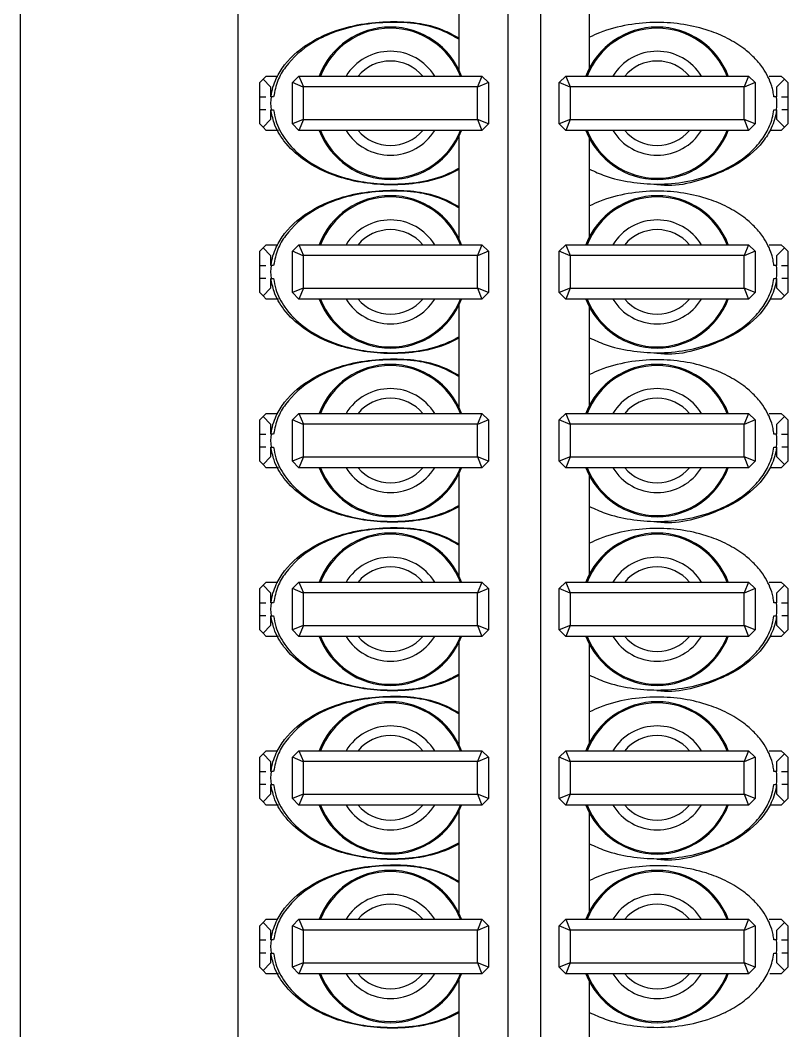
# Model space of a CAD drawing. Header units: millimetres. Extents: x 10 to 584, y 10 to 410.
# Drawn here: x 487.85 to 490.2, y 308.537 to 311.633 of the extents above; entities that cross this region are included whole.
import ezdxf

# ---------------------------------------------------------------- set-up
doc = ezdxf.new("R2010")
doc.units = ezdxf.units.MM

msp = doc.modelspace()

# ---------------------------------------------------------------- linework, layer by layer
at = {"color": 7, "linetype": 'Continuous', "lineweight": 25}
for p, q in [((487.84955, 314.51165), (487.84955, 304.51165)), ((488.51622, 314.51165), (488.51622, 304.51165)), ((489.34289, 314.51165), (489.34289, 304.51165)), ((489.44289, 314.51165), (489.44289, 304.51165)), ((489.19289, 311.79327), (489.19289, 311.48002)), ((489.59289, 311.48663), (489.59289, 311.78666)), ((488.58289, 311.44165), (488.59289, 311.45165)), ((488.59289, 311.45165), (488.60289, 311.46165)), ((488.59289, 311.45165), (488.61622, 311.42831)), ((488.60289, 311.46165), (488.63811, 311.46165)), ((488.68289, 311.44165), (488.70289, 311.46165)), ((488.70289, 311.46165), (488.71669, 311.42831)), ((488.70289, 311.46165), (489.26289, 311.46165)), ((489.26289, 311.46165), (489.24908, 311.42831)), ((489.26289, 311.46165), (489.28289, 311.44165)), ((489.49955, 311.44165), (489.51955, 311.46165)), ((489.51955, 311.46165), (490.07955, 311.46165)), ((489.51955, 311.46165), (489.53336, 311.42831)), ((490.07955, 311.46165), (490.06575, 311.42831)), ((490.07955, 311.46165), (490.09955, 311.44165)), ((490.14259, 311.46165), (490.17955, 311.46165)), ((490.16622, 311.42831), (490.18955, 311.45165)), ((490.17955, 311.46165), (490.18955, 311.45165)), ((490.18955, 311.45165), (490.19955, 311.44165)), ((488.58289, 311.39831), (488.58289, 311.44165)), ((488.61622, 311.42831), (488.61622, 311.39831)), ((488.68289, 311.31498), (488.68289, 311.44165)), ((488.71622, 311.42784), (488.68289, 311.44165)), ((488.71669, 311.42831), (488.71622, 311.42784)), ((488.71622, 311.42784), (488.71622, 311.32879)), ((489.24908, 311.42831), (488.71669, 311.42831)), ((489.24955, 311.42784), (489.24908, 311.42831)), ((489.28289, 311.44165), (489.24955, 311.42784)), ((489.24955, 311.32879), (489.24955, 311.42784)), ((489.28289, 311.44165), (489.28289, 311.31498)), ((489.49955, 311.31498), (489.49955, 311.44165)), ((489.53289, 311.42784), (489.49955, 311.44165)), ((489.53336, 311.42831), (489.53289, 311.42784)), ((489.53289, 311.42784), (489.53289, 311.32879)), ((490.06575, 311.42831), (489.53336, 311.42831)), ((490.06622, 311.42784), (490.06575, 311.42831)), ((490.09955, 311.44165), (490.06622, 311.42784)), ((490.06622, 311.32879), (490.06622, 311.42784)), ((490.09955, 311.44165), (490.09955, 311.31498)), ((490.16622, 311.39831), (490.16622, 311.42831)), ((490.19955, 311.44165), (490.19955, 311.39831)), ((488.62532, 311.39831), (488.6174, 311.39831)), ((490.16505, 311.39831), (490.15721, 311.39831)), ((488.58289, 311.31498), (488.58289, 311.35831)), ((488.61622, 311.35831), (488.61622, 311.32831)), ((488.6174, 311.35831), (488.62523, 311.35831)), ((490.15712, 311.35831), (490.16505, 311.35831)), ((490.16622, 311.32831), (490.16622, 311.35831)), ((490.19955, 311.35831), (490.19955, 311.31498)), ((488.61622, 311.32831), (488.59289, 311.30498)), ((488.71622, 311.32879), (488.68289, 311.31498)), ((488.71669, 311.32831), (488.70289, 311.29498)), ((488.71622, 311.32879), (488.71669, 311.32831)), ((488.71669, 311.32831), (489.24908, 311.32831)), ((489.24908, 311.32831), (489.24955, 311.32879)), ((489.24908, 311.32831), (489.26289, 311.29498)), ((489.28289, 311.31498), (489.24955, 311.32879)), ((489.53289, 311.32879), (489.49955, 311.31498)), ((489.53336, 311.32831), (489.51955, 311.29498)), ((489.53289, 311.32879), (489.53336, 311.32831)), ((489.53336, 311.32831), (490.06575, 311.32831)), ((490.06575, 311.32831), (490.06622, 311.32879)), ((490.06575, 311.32831), (490.07955, 311.29498)), ((490.09955, 311.31498), (490.06622, 311.32879)), ((490.18955, 311.30498), (490.16622, 311.32831)), ((488.59289, 311.30498), (488.58289, 311.31498)), ((488.60289, 311.29498), (488.59289, 311.30498)), ((488.63986, 311.29498), (488.60289, 311.29498)), ((488.70289, 311.29498), (488.68289, 311.31498)), ((489.26289, 311.29498), (488.70289, 311.29498)), ((489.28289, 311.31498), (489.26289, 311.29498)), ((489.51955, 311.29498), (489.49955, 311.31498)), ((490.07955, 311.29498), (489.51955, 311.29498)), ((490.09955, 311.31498), (490.07955, 311.29498)), ((490.17955, 311.29498), (490.14433, 311.29498)), ((490.18955, 311.30498), (490.17955, 311.29498)), ((490.19955, 311.31498), (490.18955, 311.30498)), ((489.19289, 311.27661), (489.19289, 310.96335)), ((489.59289, 310.96997), (489.59289, 311.26999)), ((488.58289, 310.92498), (488.59289, 310.93498)), ((488.58289, 310.88165), (488.58289, 310.92498)), ((488.59289, 310.93498), (488.60289, 310.94498)), ((488.59289, 310.93498), (488.61622, 310.91165)), ((488.60289, 310.94498), (488.63811, 310.94498)), ((488.68289, 310.92498), (488.70289, 310.94498)), ((488.71622, 310.91117), (488.68289, 310.92498)), ((488.68289, 310.79831), (488.68289, 310.92498)), ((488.70289, 310.94498), (488.71669, 310.91165)), ((488.70289, 310.94498), (489.26289, 310.94498)), ((489.26289, 310.94498), (489.24908, 310.91165)), ((489.28289, 310.92498), (489.24955, 310.91117)), ((489.26289, 310.94498), (489.28289, 310.92498)), ((489.28289, 310.92498), (489.28289, 310.79831)), ((489.49955, 310.92498), (489.51955, 310.94498)), ((489.53289, 310.91117), (489.49955, 310.92498)), ((489.49955, 310.79831), (489.49955, 310.92498)), ((489.51955, 310.94498), (489.53336, 310.91165)), ((489.51955, 310.94498), (490.07955, 310.94498)), ((490.07955, 310.94498), (490.06575, 310.91165)), ((490.09955, 310.92498), (490.06622, 310.91117)), ((490.07955, 310.94498), (490.09955, 310.92498)), ((490.09955, 310.92498), (490.09955, 310.79831)), ((490.14259, 310.94498), (490.17955, 310.94498)), ((490.16622, 310.91165), (490.18955, 310.93498)), ((490.17955, 310.94498), (490.18955, 310.93498)), ((490.18955, 310.93498), (490.19955, 310.92498)), ((490.19955, 310.92498), (490.19955, 310.88165)), ((488.61622, 310.91165), (488.61622, 310.88165)), ((488.71669, 310.91165), (488.71622, 310.91117)), ((488.71622, 310.91117), (488.71622, 310.81212)), ((489.24908, 310.91165), (488.71669, 310.91165)), ((489.24955, 310.91117), (489.24908, 310.91165)), ((489.24955, 310.81212), (489.24955, 310.91117)), ((489.53336, 310.91165), (489.53289, 310.91117)), ((489.53289, 310.91117), (489.53289, 310.81212)), ((490.06575, 310.91165), (489.53336, 310.91165)), ((490.06622, 310.91117), (490.06575, 310.91165)), ((490.06622, 310.81212), (490.06622, 310.91117)), ((490.16622, 310.88165), (490.16622, 310.91165)), ((488.62532, 310.88165), (488.6174, 310.88165)), ((490.16505, 310.88165), (490.15721, 310.88165)), ((488.58289, 310.79831), (488.58289, 310.84165)), ((488.61622, 310.84165), (488.61622, 310.81165)), ((488.6174, 310.84165), (488.62523, 310.84165)), ((490.15712, 310.84165), (490.16505, 310.84165)), ((490.16622, 310.81165), (490.16622, 310.84165)), ((490.19955, 310.84165), (490.19955, 310.79831)), ((488.59289, 310.78831), (488.58289, 310.79831)), ((488.61622, 310.81165), (488.59289, 310.78831)), ((488.71622, 310.81212), (488.68289, 310.79831)), ((488.70289, 310.77831), (488.68289, 310.79831)), ((488.71669, 310.81165), (488.70289, 310.77831)), ((488.71622, 310.81212), (488.71669, 310.81165)), ((488.71669, 310.81165), (489.24908, 310.81165)), ((489.24908, 310.81165), (489.24955, 310.81212)), ((489.24908, 310.81165), (489.26289, 310.77831)), ((489.28289, 310.79831), (489.24955, 310.81212)), ((489.28289, 310.79831), (489.26289, 310.77831)), ((489.53289, 310.81212), (489.49955, 310.79831)), ((489.51955, 310.77831), (489.49955, 310.79831)), ((489.53336, 310.81165), (489.51955, 310.77831)), ((489.53289, 310.81212), (489.53336, 310.81165)), ((489.53336, 310.81165), (490.06575, 310.81165)), ((490.06575, 310.81165), (490.06622, 310.81212)), ((490.06575, 310.81165), (490.07955, 310.77831)), ((490.09955, 310.79831), (490.06622, 310.81212)), ((490.09955, 310.79831), (490.07955, 310.77831)), ((490.18955, 310.78831), (490.16622, 310.81165)), ((490.19955, 310.79831), (490.18955, 310.78831)), ((488.60289, 310.77831), (488.59289, 310.78831)), ((488.63986, 310.77831), (488.60289, 310.77831)), ((489.26289, 310.77831), (488.70289, 310.77831)), ((490.07955, 310.77831), (489.51955, 310.77831)), ((490.17955, 310.77831), (490.14433, 310.77831)), ((490.18955, 310.78831), (490.17955, 310.77831)), ((489.19289, 310.75994), (489.19289, 310.44669)), ((489.59289, 310.4533), (489.59289, 310.75333)), ((488.59289, 310.41831), (488.60289, 310.42831)), ((488.60289, 310.42831), (488.63811, 310.42831)), ((488.68289, 310.40831), (488.70289, 310.42831)), ((488.70289, 310.42831), (489.26289, 310.42831)), ((488.70289, 310.42831), (488.71669, 310.39498)), ((489.26289, 310.42831), (489.24908, 310.39498)), ((489.26289, 310.42831), (489.28289, 310.40831)), ((489.49955, 310.40831), (489.51955, 310.42831)), ((489.51955, 310.42831), (490.07955, 310.42831)), ((489.51955, 310.42831), (489.53336, 310.39498)), ((490.07955, 310.42831), (490.06575, 310.39498)), ((490.07955, 310.42831), (490.09955, 310.40831)), ((490.14259, 310.42831), (490.17955, 310.42831)), ((490.17955, 310.42831), (490.18955, 310.41831)), ((488.58289, 310.40831), (488.59289, 310.41831)), ((488.58289, 310.36498), (488.58289, 310.40831)), ((488.59289, 310.41831), (488.61622, 310.39498)), ((488.61622, 310.39498), (488.61622, 310.36498)), ((488.68289, 310.28165), (488.68289, 310.40831)), ((488.71622, 310.39451), (488.68289, 310.40831)), ((488.71669, 310.39498), (488.71622, 310.39451)), ((488.71622, 310.39451), (488.71622, 310.29545)), ((489.24908, 310.39498), (488.71669, 310.39498)), ((489.24955, 310.39451), (489.24908, 310.39498)), ((489.28289, 310.40831), (489.24955, 310.39451)), ((489.24955, 310.29545), (489.24955, 310.39451)), ((489.28289, 310.40831), (489.28289, 310.28165)), ((489.49955, 310.28165), (489.49955, 310.40831)), ((489.53289, 310.39451), (489.49955, 310.40831)), ((489.53336, 310.39498), (489.53289, 310.39451)), ((489.53289, 310.39451), (489.53289, 310.29545)), ((490.06575, 310.39498), (489.53336, 310.39498)), ((490.06622, 310.39451), (490.06575, 310.39498)), ((490.09955, 310.40831), (490.06622, 310.39451)), ((490.06622, 310.29545), (490.06622, 310.39451)), ((490.09955, 310.40831), (490.09955, 310.28165)), ((490.16622, 310.39498), (490.18955, 310.41831)), ((490.16622, 310.36498), (490.16622, 310.39498)), ((490.18955, 310.41831), (490.19955, 310.40831)), ((490.19955, 310.40831), (490.19955, 310.36498)), ((488.62532, 310.36498), (488.6174, 310.36498)), ((490.16505, 310.36498), (490.15721, 310.36498)), ((488.58289, 310.28165), (488.58289, 310.32498)), ((488.61622, 310.32498), (488.61622, 310.29498)), ((488.6174, 310.32498), (488.62523, 310.32498)), ((490.15712, 310.32498), (490.16505, 310.32498)), ((490.16622, 310.29498), (490.16622, 310.32498)), ((490.19955, 310.32498), (490.19955, 310.28165)), ((488.59289, 310.27165), (488.58289, 310.28165)), ((488.61622, 310.29498), (488.59289, 310.27165)), ((488.60289, 310.26165), (488.59289, 310.27165)), ((488.71622, 310.29545), (488.68289, 310.28165)), ((488.70289, 310.26165), (488.68289, 310.28165)), ((488.71669, 310.29498), (488.70289, 310.26165)), ((488.71622, 310.29545), (488.71669, 310.29498)), ((488.71669, 310.29498), (489.24908, 310.29498)), ((489.24908, 310.29498), (489.24955, 310.29545)), ((489.24908, 310.29498), (489.26289, 310.26165)), ((489.28289, 310.28165), (489.24955, 310.29545)), ((489.28289, 310.28165), (489.26289, 310.26165)), ((489.53289, 310.29545), (489.49955, 310.28165)), ((489.51955, 310.26165), (489.49955, 310.28165)), ((489.53336, 310.29498), (489.51955, 310.26165)), ((489.53289, 310.29545), (489.53336, 310.29498)), ((489.53336, 310.29498), (490.06575, 310.29498)), ((490.06575, 310.29498), (490.06622, 310.29545)), ((490.06575, 310.29498), (490.07955, 310.26165)), ((490.09955, 310.28165), (490.06622, 310.29545)), ((490.09955, 310.28165), (490.07955, 310.26165)), ((490.18955, 310.27165), (490.16622, 310.29498)), ((490.18955, 310.27165), (490.17955, 310.26165)), ((490.19955, 310.28165), (490.18955, 310.27165)), ((488.63986, 310.26165), (488.60289, 310.26165)), ((489.26289, 310.26165), (488.70289, 310.26165)), ((489.19289, 310.24327), (489.19289, 309.93002)), ((490.07955, 310.26165), (489.51955, 310.26165)), ((489.59289, 309.93663), (489.59289, 310.23666)), ((490.17955, 310.26165), (490.14433, 310.26165)), ((488.58289, 309.89165), (488.59289, 309.90165)), ((488.59289, 309.90165), (488.60289, 309.91165)), ((488.59289, 309.90165), (488.61622, 309.87831)), ((488.60289, 309.91165), (488.63811, 309.91165)), ((488.68289, 309.89165), (488.70289, 309.91165)), ((488.70289, 309.91165), (489.26289, 309.91165)), ((488.70289, 309.91165), (488.71669, 309.87831)), ((489.26289, 309.91165), (489.24908, 309.87831)), ((489.26289, 309.91165), (489.28289, 309.89165)), ((489.49955, 309.89165), (489.51955, 309.91165)), ((489.51955, 309.91165), (490.07955, 309.91165)), ((489.51955, 309.91165), (489.53336, 309.87831)), ((490.07955, 309.91165), (490.06575, 309.87831)), ((490.07955, 309.91165), (490.09955, 309.89165)), ((490.14259, 309.91165), (490.17955, 309.91165)), ((490.16622, 309.87831), (490.18955, 309.90165)), ((490.17955, 309.91165), (490.18955, 309.90165)), ((490.18955, 309.90165), (490.19955, 309.89165)), ((488.58289, 309.84831), (488.58289, 309.89165)), ((488.61622, 309.87831), (488.61622, 309.84831)), ((488.71622, 309.87784), (488.68289, 309.89165)), ((488.68289, 309.76498), (488.68289, 309.89165)), ((488.71669, 309.87831), (488.71622, 309.87784)), ((488.71622, 309.87784), (488.71622, 309.77879)), ((489.24908, 309.87831), (488.71669, 309.87831)), ((489.24955, 309.87784), (489.24908, 309.87831)), ((489.28289, 309.89165), (489.24955, 309.87784)), ((489.24955, 309.77879), (489.24955, 309.87784)), ((489.28289, 309.89165), (489.28289, 309.76498)), ((489.53289, 309.87784), (489.49955, 309.89165)), ((489.49955, 309.76498), (489.49955, 309.89165)), ((489.53336, 309.87831), (489.53289, 309.87784)), ((489.53289, 309.87784), (489.53289, 309.77879)), ((490.06575, 309.87831), (489.53336, 309.87831)), ((490.06622, 309.87784), (490.06575, 309.87831)), ((490.09955, 309.89165), (490.06622, 309.87784)), ((490.06622, 309.77879), (490.06622, 309.87784)), ((490.09955, 309.89165), (490.09955, 309.76498)), ((490.16622, 309.84831), (490.16622, 309.87831)), ((490.19955, 309.89165), (490.19955, 309.84831)), ((488.62532, 309.84831), (488.6174, 309.84831)), ((490.16505, 309.84831), (490.15721, 309.84831)), ((488.58289, 309.76498), (488.58289, 309.80831)), ((488.61622, 309.80831), (488.61622, 309.77831)), ((488.6174, 309.80831), (488.62523, 309.80831)), ((490.15712, 309.80831), (490.16505, 309.80831)), ((490.16622, 309.77831), (490.16622, 309.80831)), ((490.19955, 309.80831), (490.19955, 309.76498)), ((488.61622, 309.77831), (488.59289, 309.75498)), ((488.71622, 309.77879), (488.68289, 309.76498)), ((488.71669, 309.77831), (488.70289, 309.74498)), ((488.71622, 309.77879), (488.71669, 309.77831)), ((488.71669, 309.77831), (489.24908, 309.77831)), ((489.24908, 309.77831), (489.24955, 309.77879)), ((489.24908, 309.77831), (489.26289, 309.74498)), ((489.28289, 309.76498), (489.24955, 309.77879)), ((489.53289, 309.77879), (489.49955, 309.76498)), ((489.53336, 309.77831), (489.51955, 309.74498)), ((489.53289, 309.77879), (489.53336, 309.77831)), ((489.53336, 309.77831), (490.06575, 309.77831)), ((490.06575, 309.77831), (490.06622, 309.77879)), ((490.06575, 309.77831), (490.07955, 309.74498)), ((490.09955, 309.76498), (490.06622, 309.77879)), ((490.18955, 309.75498), (490.16622, 309.77831)), ((488.59289, 309.75498), (488.58289, 309.76498)), ((488.60289, 309.74498), (488.59289, 309.75498)), ((488.63986, 309.74498), (488.60289, 309.74498)), ((488.70289, 309.74498), (488.68289, 309.76498)), ((489.26289, 309.74498), (488.70289, 309.74498)), ((489.28289, 309.76498), (489.26289, 309.74498)), ((489.51955, 309.74498), (489.49955, 309.76498)), ((490.07955, 309.74498), (489.51955, 309.74498)), ((490.09955, 309.76498), (490.07955, 309.74498)), ((490.17955, 309.74498), (490.14433, 309.74498)), ((490.18955, 309.75498), (490.17955, 309.74498)), ((490.19955, 309.76498), (490.18955, 309.75498)), ((489.19289, 309.72661), (489.19289, 309.41335)), ((489.59289, 309.41997), (489.59289, 309.71999)), ((488.58289, 309.37498), (488.59289, 309.38498)), ((488.58289, 309.33165), (488.58289, 309.37498)), ((488.59289, 309.38498), (488.60289, 309.39498)), ((488.59289, 309.38498), (488.61622, 309.36165)), ((488.60289, 309.39498), (488.63811, 309.39498)), ((488.68289, 309.37498), (488.70289, 309.39498)), ((488.68289, 309.24831), (488.68289, 309.37498)), ((488.71622, 309.36117), (488.68289, 309.37498)), ((488.70289, 309.39498), (489.26289, 309.39498)), ((488.70289, 309.39498), (488.71669, 309.36165)), ((489.26289, 309.39498), (489.24908, 309.36165)), ((489.28289, 309.37498), (489.24955, 309.36117)), ((489.26289, 309.39498), (489.28289, 309.37498)), ((489.28289, 309.37498), (489.28289, 309.24831)), ((489.49955, 309.37498), (489.51955, 309.39498)), ((489.49955, 309.24831), (489.49955, 309.37498)), ((489.53289, 309.36117), (489.49955, 309.37498)), ((489.51955, 309.39498), (489.53336, 309.36165)), ((489.51955, 309.39498), (490.07955, 309.39498)), ((490.07955, 309.39498), (490.06575, 309.36165)), ((490.09955, 309.37498), (490.06622, 309.36117)), ((490.07955, 309.39498), (490.09955, 309.37498)), ((490.09955, 309.37498), (490.09955, 309.24831)), ((490.14259, 309.39498), (490.17955, 309.39498)), ((490.16622, 309.36165), (490.18955, 309.38498)), ((490.17955, 309.39498), (490.18955, 309.38498)), ((490.18955, 309.38498), (490.19955, 309.37498)), ((490.19955, 309.37498), (490.19955, 309.33165)), ((488.61622, 309.36165), (488.61622, 309.33165)), ((488.71669, 309.36165), (488.71622, 309.36117)), ((488.71622, 309.36117), (488.71622, 309.26212)), ((489.24908, 309.36165), (488.71669, 309.36165)), ((489.24955, 309.36117), (489.24908, 309.36165)), ((489.24955, 309.26212), (489.24955, 309.36117)), ((489.53336, 309.36165), (489.53289, 309.36117)), ((489.53289, 309.36117), (489.53289, 309.26212)), ((490.06575, 309.36165), (489.53336, 309.36165)), ((490.06622, 309.36117), (490.06575, 309.36165)), ((490.06622, 309.26212), (490.06622, 309.36117)), ((490.16622, 309.33165), (490.16622, 309.36165)), ((488.62532, 309.33165), (488.6174, 309.33165)), ((490.16505, 309.33165), (490.15721, 309.33165)), ((488.58289, 309.24831), (488.58289, 309.29165)), ((488.61622, 309.29165), (488.61622, 309.26165)), ((488.6174, 309.29165), (488.62523, 309.29165)), ((490.15712, 309.29165), (490.16505, 309.29165)), ((490.16622, 309.26165), (490.16622, 309.29165)), ((490.19955, 309.29165), (490.19955, 309.24831)), ((488.59289, 309.23831), (488.58289, 309.24831)), ((488.61622, 309.26165), (488.59289, 309.23831)), ((488.71622, 309.26212), (488.68289, 309.24831)), ((488.70289, 309.22831), (488.68289, 309.24831)), ((488.71669, 309.26165), (488.70289, 309.22831)), ((488.71622, 309.26212), (488.71669, 309.26165)), ((488.71669, 309.26165), (489.24908, 309.26165)), ((489.24908, 309.26165), (489.24955, 309.26212)), ((489.24908, 309.26165), (489.26289, 309.22831)), ((489.28289, 309.24831), (489.24955, 309.26212)), ((489.28289, 309.24831), (489.26289, 309.22831)), ((489.53289, 309.26212), (489.49955, 309.24831)), ((489.51955, 309.22831), (489.49955, 309.24831)), ((489.53336, 309.26165), (489.51955, 309.22831)), ((489.53289, 309.26212), (489.53336, 309.26165)), ((489.53336, 309.26165), (490.06575, 309.26165)), ((490.06575, 309.26165), (490.06622, 309.26212)), ((490.06575, 309.26165), (490.07955, 309.22831)), ((490.09955, 309.24831), (490.06622, 309.26212)), ((490.09955, 309.24831), (490.07955, 309.22831)), ((490.18955, 309.23831), (490.16622, 309.26165)), ((490.19955, 309.24831), (490.18955, 309.23831)), ((488.60289, 309.22831), (488.59289, 309.23831)), ((488.63986, 309.22831), (488.60289, 309.22831)), ((489.26289, 309.22831), (488.70289, 309.22831)), ((490.07955, 309.22831), (489.51955, 309.22831)), ((490.17955, 309.22831), (490.14433, 309.22831)), ((490.18955, 309.23831), (490.17955, 309.22831)), ((489.19289, 309.20994), (489.19289, 308.89669)), ((489.59289, 308.9033), (489.59289, 309.20333)), ((488.59289, 308.86831), (488.60289, 308.87831)), ((488.60289, 308.87831), (488.63811, 308.87831)), ((488.68289, 308.85831), (488.70289, 308.87831)), ((488.70289, 308.87831), (489.26289, 308.87831)), ((488.70289, 308.87831), (488.71669, 308.84498)), ((489.26289, 308.87831), (489.24908, 308.84498)), ((489.26289, 308.87831), (489.28289, 308.85831)), ((489.49955, 308.85831), (489.51955, 308.87831)), ((489.51955, 308.87831), (489.53336, 308.84498)), ((489.51955, 308.87831), (490.07955, 308.87831)), ((490.07955, 308.87831), (490.06575, 308.84498)), ((490.07955, 308.87831), (490.09955, 308.85831)), ((490.14259, 308.87831), (490.17955, 308.87831)), ((490.17955, 308.87831), (490.18955, 308.86831)), ((488.58289, 308.85831), (488.59289, 308.86831)), ((488.58289, 308.81498), (488.58289, 308.85831)), ((488.59289, 308.86831), (488.61622, 308.84498)), ((488.61622, 308.84498), (488.61622, 308.81498)), ((488.68289, 308.73165), (488.68289, 308.85831)), ((488.71622, 308.84451), (488.68289, 308.85831)), ((488.71669, 308.84498), (488.71622, 308.84451)), ((488.71622, 308.84451), (488.71622, 308.74545)), ((489.24908, 308.84498), (488.71669, 308.84498)), ((489.24955, 308.84451), (489.24908, 308.84498)), ((489.28289, 308.85831), (489.24955, 308.84451)), ((489.24955, 308.74545), (489.24955, 308.84451)), ((489.28289, 308.85831), (489.28289, 308.73165)), ((489.53289, 308.84451), (489.49955, 308.85831)), ((489.49955, 308.73165), (489.49955, 308.85831)), ((489.53336, 308.84498), (489.53289, 308.84451)), ((489.53289, 308.84451), (489.53289, 308.74545)), ((490.06575, 308.84498), (489.53336, 308.84498)), ((490.06622, 308.84451), (490.06575, 308.84498)), ((490.09955, 308.85831), (490.06622, 308.84451)), ((490.06622, 308.74545), (490.06622, 308.84451)), ((490.09955, 308.85831), (490.09955, 308.73165)), ((490.16622, 308.84498), (490.18955, 308.86831)), ((490.16622, 308.81498), (490.16622, 308.84498)), ((490.18955, 308.86831), (490.19955, 308.85831)), ((490.19955, 308.85831), (490.19955, 308.81498)), ((488.62532, 308.81498), (488.6174, 308.81498)), ((490.16505, 308.81498), (490.15721, 308.81498)), ((488.58289, 308.73165), (488.58289, 308.77498)), ((488.61622, 308.77498), (488.61622, 308.74498)), ((488.6174, 308.77498), (488.62523, 308.77498)), ((490.15712, 308.77498), (490.16505, 308.77498)), ((490.16622, 308.74498), (490.16622, 308.77498)), ((490.19955, 308.77498), (490.19955, 308.73165)), ((488.59289, 308.72165), (488.58289, 308.73165)), ((488.61622, 308.74498), (488.59289, 308.72165)), ((488.60289, 308.71165), (488.59289, 308.72165)), ((488.71622, 308.74545), (488.68289, 308.73165)), ((488.70289, 308.71165), (488.68289, 308.73165)), ((488.71669, 308.74498), (488.70289, 308.71165)), ((488.71622, 308.74545), (488.71669, 308.74498)), ((488.71669, 308.74498), (489.24908, 308.74498)), ((489.24908, 308.74498), (489.24955, 308.74545)), ((489.24908, 308.74498), (489.26289, 308.71165)), ((489.28289, 308.73165), (489.24955, 308.74545)), ((489.28289, 308.73165), (489.26289, 308.71165)), ((489.53289, 308.74545), (489.49955, 308.73165)), ((489.51955, 308.71165), (489.49955, 308.73165)), ((489.53336, 308.74498), (489.51955, 308.71165)), ((489.53289, 308.74545), (489.53336, 308.74498)), ((489.53336, 308.74498), (490.06575, 308.74498)), ((490.06575, 308.74498), (490.06622, 308.74545)), ((490.06575, 308.74498), (490.07955, 308.71165)), ((490.09955, 308.73165), (490.06622, 308.74545)), ((490.09955, 308.73165), (490.07955, 308.71165)), ((490.18955, 308.72165), (490.16622, 308.74498)), ((490.18955, 308.72165), (490.17955, 308.71165)), ((490.19955, 308.73165), (490.18955, 308.72165)), ((488.63986, 308.71165), (488.60289, 308.71165)), ((489.26289, 308.71165), (488.70289, 308.71165)), ((489.19289, 308.69327), (489.19289, 308.38002)), ((490.07955, 308.71165), (489.51955, 308.71165)), ((490.17955, 308.71165), (490.14433, 308.71165)), ((489.59289, 308.38663), (489.59289, 308.68666))]:
    msp.add_line(p, q, dxfattribs=at)
for centre, start, end in [((488.98289, 311.37831), 20.92483, 159.07517), ((489.79955, 311.37831), 20.92483, 159.07517), ((488.98289, 311.37831), 200.92483, 339.07517), ((489.79955, 311.37831), 200.92483, 339.07517), ((488.98289, 310.86165), 20.92483, 159.07517), ((489.79955, 310.86165), 20.92483, 159.07517), ((488.98289, 310.86165), 200.92483, 339.07517), ((489.79955, 310.86165), 200.92483, 339.07517), ((488.98289, 310.34498), 20.92483, 159.07517), ((489.79955, 310.34498), 20.92483, 159.07517), ((488.98289, 310.34498), 200.92483, 339.07517), ((489.79955, 310.34498), 200.92483, 339.07517), ((488.98289, 309.82831), 20.92483, 159.07517), ((489.79955, 309.82831), 20.92483, 159.07517), ((488.98289, 309.82831), 200.92483, 339.07517), ((489.79955, 309.82831), 200.92483, 339.07517), ((488.98289, 309.31165), 20.92483, 159.07517), ((489.79955, 309.31165), 20.92483, 159.07517), ((488.98289, 309.31165), 200.92483, 339.07517), ((489.79955, 309.31165), 200.92483, 339.07517), ((488.98289, 308.79498), 20.92483, 159.07517), ((489.79955, 308.79498), 20.92483, 159.07517), ((488.98289, 308.79498), 200.92483, 339.07517), ((489.79955, 308.79498), 200.92483, 339.07517)]:
    msp.add_arc(centre, 0.23333, start, end, dxfattribs=at)
at = {"color": 59, "linetype": 'Continuous', "lineweight": 25}
for centre, radius, start, end in [((488.98289, 311.37831), 0.22981, 21.26068, 158.73932), ((489.79955, 311.37831), 0.22981, 21.26068, 158.73932), ((488.98289, 311.37831), 0.15921, 31.5611, 148.4389), ((489.79955, 311.37831), 0.15921, 31.5611, 148.4389), ((488.98289, 311.37831), 0.1294, 40.09101, 139.90899), ((489.79955, 311.37831), 0.1294, 40.09101, 139.90899), ((488.98289, 311.37831), 0.22981, 201.26068, 338.73932), ((488.98289, 311.37831), 0.15921, 211.5611, 328.4389), ((488.98289, 311.37831), 0.1294, 220.09101, 319.90899), ((489.79955, 311.37831), 0.22981, 201.26068, 338.73932), ((489.79955, 311.37831), 0.15921, 211.5611, 328.4389), ((489.79955, 311.37831), 0.1294, 220.09101, 319.90899), ((488.98289, 310.86165), 0.22981, 21.26068, 158.73932), ((489.79955, 310.86165), 0.22981, 21.26068, 158.73932), ((488.98289, 310.86165), 0.15921, 31.5611, 148.4389), ((489.79955, 310.86165), 0.15921, 31.5611, 148.4389), ((488.98289, 310.86165), 0.1294, 40.09101, 139.90899), ((489.79955, 310.86165), 0.1294, 40.09101, 139.90899), ((488.98289, 310.86165), 0.22981, 201.26068, 338.73932), ((488.98289, 310.86165), 0.15921, 211.5611, 328.4389), ((488.98289, 310.86165), 0.1294, 220.09101, 319.90899), ((489.79955, 310.86165), 0.22981, 201.26068, 338.73932), ((489.79955, 310.86165), 0.15921, 211.5611, 328.4389), ((489.79955, 310.86165), 0.1294, 220.09101, 319.90899), ((488.98289, 310.34498), 0.22981, 21.26068, 158.73932), ((489.79955, 310.34498), 0.22981, 21.26068, 158.73932), ((488.98289, 310.34498), 0.15921, 31.5611, 148.4389), ((489.79955, 310.34498), 0.15921, 31.5611, 148.4389), ((488.98289, 310.34498), 0.1294, 40.09101, 139.90899), ((489.79955, 310.34498), 0.1294, 40.09101, 139.90899), ((488.98289, 310.34498), 0.22981, 201.26068, 338.73932), ((488.98289, 310.34498), 0.15921, 211.5611, 328.4389), ((488.98289, 310.34498), 0.1294, 220.09101, 319.90899), ((489.79955, 310.34498), 0.22981, 201.26068, 338.73932), ((489.79955, 310.34498), 0.15921, 211.5611, 328.4389), ((489.79955, 310.34498), 0.1294, 220.09101, 319.90899), ((488.98289, 309.82831), 0.22981, 21.26068, 158.73932), ((489.79955, 309.82831), 0.22981, 21.26068, 158.73932), ((488.98289, 309.82831), 0.15921, 31.5611, 148.4389), ((488.98289, 309.82831), 0.1294, 40.09101, 139.90899), ((489.79955, 309.82831), 0.15921, 31.5611, 148.4389), ((489.79955, 309.82831), 0.1294, 40.09101, 139.90899), ((488.98289, 309.82831), 0.22981, 201.26068, 338.73932), ((488.98289, 309.82831), 0.15921, 211.5611, 328.4389), ((488.98289, 309.82831), 0.1294, 220.09101, 319.90899), ((489.79955, 309.82831), 0.22981, 201.26068, 338.73932), ((489.79955, 309.82831), 0.15921, 211.5611, 328.4389), ((489.79955, 309.82831), 0.1294, 220.09101, 319.90899), ((488.98289, 309.31165), 0.22981, 21.26068, 158.73932), ((489.79955, 309.31165), 0.22981, 21.26068, 158.73932), ((488.98289, 309.31165), 0.15921, 31.5611, 148.4389), ((489.79955, 309.31165), 0.15921, 31.5611, 148.4389), ((488.98289, 309.31165), 0.1294, 40.09101, 139.90899), ((489.79955, 309.31165), 0.1294, 40.09101, 139.90899), ((488.98289, 309.31165), 0.22981, 201.26068, 338.73932), ((488.98289, 309.31165), 0.15921, 211.5611, 328.4389), ((488.98289, 309.31165), 0.1294, 220.09101, 319.90899), ((489.79955, 309.31165), 0.22981, 201.26068, 338.73932), ((489.79955, 309.31165), 0.15921, 211.5611, 328.4389), ((489.79955, 309.31165), 0.1294, 220.09101, 319.90899), ((488.98289, 308.79498), 0.22981, 21.26068, 158.73932), ((489.79955, 308.79498), 0.22981, 21.26068, 158.73932), ((488.98289, 308.79498), 0.15921, 31.5611, 148.4389), ((489.79955, 308.79498), 0.15921, 31.5611, 148.4389), ((488.98289, 308.79498), 0.1294, 40.09101, 139.90899), ((489.79955, 308.79498), 0.1294, 40.09101, 139.90899), ((488.98289, 308.79498), 0.22981, 201.26068, 338.73932), ((488.98289, 308.79498), 0.15921, 211.5611, 328.4389), ((488.98289, 308.79498), 0.1294, 220.09101, 319.90899), ((489.79955, 308.79498), 0.22981, 201.26068, 338.73932), ((489.79955, 308.79498), 0.15921, 211.5611, 328.4389), ((489.79955, 308.79498), 0.1294, 220.09101, 319.90899)]:
    msp.add_arc(centre, radius, start, end, dxfattribs=at)
at = {"color": 7, "linetype": 'Continuous', "lineweight": 25}
for centre, start_param, end_param in [((488.98289, 311.37831), 6.2030997, 6.3632709), ((489.79955, 311.37831), 3.0615071, 3.2216782), ((488.98289, 310.86165), 6.2030997, 6.3632709), ((489.79955, 310.86165), 3.0615071, 3.2216782), ((488.98289, 310.34498), 6.2030997, 6.3632709), ((489.79955, 310.34498), 3.0615071, 3.2216782), ((488.98289, 309.82831), 6.2030997, 6.3632709), ((489.79955, 309.82831), 3.0615071, 3.2216782), ((488.98289, 309.31165), 6.2030997, 6.3632709), ((489.79955, 309.31165), 3.0615071, 3.2216782), ((488.98289, 308.79498), 6.2030997, 6.3632709), ((489.79955, 308.79498), 3.0615071, 3.2216782)]:
    msp.add_ellipse(centre, major_axis=(-0.36667, 0), ratio=0.6818182, start_param=start_param, end_param=end_param, dxfattribs=at)
for points, knots in [([(488.6174, 311.39831), (488.61746, 311.39888), (488.61979, 311.41814), (488.63032, 311.45289), (488.66897, 311.51446), (488.72993, 311.56376), (488.83897, 311.61473), (488.97602, 311.63532), (489.11224, 311.62201), (489.1763, 311.58725), (489.19289, 311.57825)], [0, 0, 0, 0, 0.0024772, 0.0850434, 0.1559838, 0.3190948, 0.4192322, 0.6817859, 0.9175862, 1, 1, 1, 1]), ([(490.15721, 311.39831), (490.15642, 311.40383), (490.15484, 311.41492), (490.14931, 311.43565), (490.13944, 311.46017), (490.12172, 311.48974), (490.09703, 311.51907), (490.06112, 311.55017), (490.01494, 311.5786), (489.95333, 311.60425), (489.88088, 311.62173), (489.79728, 311.62822), (489.70985, 311.62062), (489.64055, 311.60248), (489.60282, 311.58529), (489.59289, 311.58077)], [0, 0, 0, 0, 0.0248128, 0.0498491, 0.0954171, 0.1421198, 0.2029812, 0.2654635, 0.3532116, 0.4433749, 0.5618615, 0.683654, 0.8153204, 0.9513932, 1, 1, 1, 1]), ([(488.58289, 311.39831), (488.58377, 311.39831), (488.58509, 311.39831), (488.59743, 311.39831), (488.60151, 311.39831)], [0, 0, 0, 0, 0.6701369, 1, 1, 1, 1]), ([(490.18053, 311.39831), (490.18359, 311.39831), (490.19521, 311.39831), (490.19906, 311.39831), (490.19948, 311.39831), (490.19955, 311.39831)], [0, 0, 0, 0, 0.2301759, 0.8737531, 1, 1, 1, 1]), ([(488.60191, 311.35831), (488.59885, 311.35831), (488.58723, 311.35831), (488.58338, 311.35831), (488.58296, 311.35831), (488.58289, 311.35831)], [0, 0, 0, 0, 0.2301759, 0.8737531, 1, 1, 1, 1]), ([(489.19289, 311.17499), (489.18198, 311.16957), (489.11736, 311.13749), (488.98831, 311.12042), (488.8349, 311.14201), (488.72364, 311.19515), (488.65846, 311.25608), (488.62643, 311.31086), (488.61994, 311.34495), (488.6174, 311.35831)], [0, 0, 0, 0, 0.0534456, 0.3165258, 0.5527989, 0.7274236, 0.8482118, 0.9405282, 1, 1, 1, 1]), ([(489.59289, 311.17611), (489.60855, 311.16903), (489.64847, 311.15097), (489.71833, 311.13511), (489.80178, 311.12838), (489.88934, 311.13589), (489.95884, 311.15466), (490.00785, 311.17602), (490.04407, 311.19578), (490.0838, 311.22456), (490.11487, 311.25802), (490.13384, 311.2874), (490.1446, 311.30926), (490.15301, 311.33296), (490.15574, 311.34981), (490.15712, 311.35831)], [0, 0, 0, 0, 0.0764951, 0.1950303, 0.3168727, 0.4485931, 0.5847217, 0.635502, 0.686672, 0.7684193, 0.8532189, 0.8884218, 0.9240682, 0.9616665, 1, 1, 1, 1]), ([(490.16505, 311.35831), (490.16498, 311.35775), (490.16265, 311.33849), (490.15212, 311.30373), (490.11348, 311.24223), (490.05244, 311.19239), (489.94375, 311.1436), (489.85834, 311.11907), (489.79878, 311.12843), (489.7984, 311.12849)], [0, 0, 0, 0, 0.0036246, 0.124433, 0.228231, 0.4668902, 0.6134083, 0.9975691, 1, 1, 1, 1]), ([(490.19955, 311.35831), (490.19867, 311.35831), (490.19736, 311.35831), (490.18501, 311.35831), (490.18093, 311.35831)], [0, 0, 0, 0, 0.6701369, 1, 1, 1, 1]), ([(488.6174, 310.88165), (488.61746, 310.88221), (488.61979, 310.90147), (488.63032, 310.93622), (488.66897, 310.9978), (488.72993, 311.04709), (488.83897, 311.09806), (488.97602, 311.11866), (489.11224, 311.10535), (489.1763, 311.07058), (489.19289, 311.06158)], [0, 0, 0, 0, 0.0024772, 0.0850434, 0.1559838, 0.3190948, 0.4192322, 0.6817859, 0.9175862, 1, 1, 1, 1]), ([(490.15721, 310.88165), (490.15642, 310.88717), (490.15484, 310.89825), (490.14931, 310.91898), (490.13944, 310.9435), (490.12172, 310.97308), (490.09703, 311.0024), (490.06112, 311.03351), (490.01494, 311.06193), (489.95333, 311.08759), (489.88088, 311.10507), (489.79728, 311.11155), (489.70985, 311.10395), (489.64055, 311.08582), (489.60282, 311.06863), (489.59289, 311.0641)], [0, 0, 0, 0, 0.0248128, 0.0498491, 0.0954171, 0.1421198, 0.2029812, 0.2654635, 0.3532116, 0.4433749, 0.5618615, 0.683654, 0.8153204, 0.9513932, 1, 1, 1, 1]), ([(488.58289, 310.88165), (488.58377, 310.88165), (488.58509, 310.88165), (488.59743, 310.88165), (488.60151, 310.88165)], [0, 0, 0, 0, 0.6701369, 1, 1, 1, 1]), ([(490.18053, 310.88165), (490.18359, 310.88165), (490.19521, 310.88165), (490.19906, 310.88165), (490.19948, 310.88165), (490.19955, 310.88165)], [0, 0, 0, 0, 0.2301759, 0.8737531, 1, 1, 1, 1]), ([(488.60191, 310.84165), (488.59885, 310.84165), (488.58723, 310.84165), (488.58338, 310.84165), (488.58296, 310.84165), (488.58289, 310.84165)], [0, 0, 0, 0, 0.2301759, 0.8737531, 1, 1, 1, 1]), ([(489.19289, 310.65832), (489.18198, 310.65291), (489.11736, 310.62082), (488.98831, 310.60376), (488.8349, 310.62535), (488.72364, 310.67849), (488.65846, 310.73941), (488.62643, 310.79419), (488.61994, 310.82829), (488.6174, 310.84165)], [0, 0, 0, 0, 0.0534456, 0.3165258, 0.5527989, 0.7274236, 0.8482118, 0.9405282, 1, 1, 1, 1]), ([(489.59289, 310.65944), (489.60855, 310.65236), (489.64847, 310.6343), (489.71833, 310.61844), (489.80178, 310.61171), (489.88934, 310.61922), (489.95884, 310.63799), (490.00785, 310.65935), (490.04407, 310.67911), (490.0838, 310.70789), (490.11487, 310.74135), (490.13384, 310.77073), (490.1446, 310.79259), (490.15301, 310.8163), (490.15574, 310.83314), (490.15712, 310.84165)], [0, 0, 0, 0, 0.0764951, 0.1950303, 0.3168727, 0.4485931, 0.5847217, 0.635502, 0.686672, 0.7684193, 0.8532189, 0.8884218, 0.9240682, 0.9616665, 1, 1, 1, 1]), ([(490.16505, 310.84165), (490.16498, 310.84109), (490.16265, 310.82182), (490.15212, 310.78706), (490.11348, 310.72556), (490.05244, 310.67572), (489.94375, 310.62693), (489.85834, 310.60241), (489.79878, 310.61176), (489.7984, 310.61182)], [0, 0, 0, 0, 0.0036246, 0.124433, 0.228231, 0.4668902, 0.6134083, 0.9975691, 1, 1, 1, 1]), ([(490.19955, 310.84165), (490.19867, 310.84165), (490.19736, 310.84165), (490.18501, 310.84165), (490.18093, 310.84165)], [0, 0, 0, 0, 0.6701369, 1, 1, 1, 1]), ([(488.6174, 310.36498), (488.61746, 310.36554), (488.61979, 310.38481), (488.63032, 310.41955), (488.66897, 310.48113), (488.72993, 310.53043), (488.83897, 310.58139), (488.97602, 310.60199), (489.11224, 310.58868), (489.1763, 310.55392), (489.19289, 310.54491)], [0, 0, 0, 0, 0.0024772, 0.0850434, 0.1559838, 0.3190948, 0.4192322, 0.6817859, 0.9175862, 1, 1, 1, 1]), ([(490.15721, 310.36498), (490.15642, 310.3705), (490.15484, 310.38158), (490.14931, 310.40231), (490.13944, 310.42683), (490.12172, 310.45641), (490.09703, 310.48573), (490.06112, 310.51684), (490.01494, 310.54527), (489.95333, 310.57092), (489.88088, 310.5884), (489.79728, 310.59488), (489.70985, 310.58729), (489.64055, 310.56915), (489.60282, 310.55196), (489.59289, 310.54744)], [0, 0, 0, 0, 0.0248128, 0.0498491, 0.0954171, 0.1421198, 0.2029812, 0.2654635, 0.3532116, 0.4433749, 0.5618615, 0.683654, 0.8153204, 0.9513932, 1, 1, 1, 1]), ([(488.58289, 310.36498), (488.58377, 310.36498), (488.58509, 310.36498), (488.59743, 310.36498), (488.60151, 310.36498)], [0, 0, 0, 0, 0.6701369, 1, 1, 1, 1]), ([(490.18053, 310.36498), (490.18359, 310.36498), (490.19521, 310.36498), (490.19906, 310.36498), (490.19948, 310.36498), (490.19955, 310.36498)], [0, 0, 0, 0, 0.2301759, 0.8737531, 1, 1, 1, 1]), ([(488.60191, 310.32498), (488.59885, 310.32498), (488.58723, 310.32498), (488.58338, 310.32498), (488.58296, 310.32498), (488.58289, 310.32498)], [0, 0, 0, 0, 0.2301759, 0.8737531, 1, 1, 1, 1]), ([(489.19289, 310.14166), (489.18198, 310.13624), (489.11736, 310.10415), (488.98831, 310.08709), (488.8349, 310.10868), (488.72364, 310.16182), (488.65846, 310.22275), (488.62643, 310.27752), (488.61994, 310.31162), (488.6174, 310.32498)], [0, 0, 0, 0, 0.0534456, 0.31652577, 0.55279894, 0.72742357, 0.84821182, 0.94052824, 1, 1, 1, 1]), ([(489.59289, 310.14277), (489.60855, 310.13569), (489.64847, 310.11764), (489.71833, 310.10177), (489.80178, 310.09505), (489.88934, 310.10255), (489.95884, 310.12133), (490.00785, 310.14269), (490.04407, 310.16245), (490.0838, 310.19122), (490.11487, 310.22468), (490.13384, 310.25407), (490.1446, 310.27593), (490.15301, 310.29963), (490.15574, 310.31648), (490.15712, 310.32498)], [0, 0, 0, 0, 0.0764951, 0.1950303, 0.3168727, 0.4485931, 0.5847217, 0.635502, 0.686672, 0.7684193, 0.8532189, 0.8884218, 0.9240682, 0.9616665, 1, 1, 1, 1]), ([(490.16505, 310.32498), (490.16498, 310.32442), (490.16265, 310.30515), (490.15212, 310.27039), (490.11348, 310.20889), (490.05244, 310.15905), (489.94375, 310.11026), (489.85834, 310.08574), (489.79878, 310.0951), (489.7984, 310.09516)], [0, 0, 0, 0, 0.00362458, 0.12443297, 0.22823096, 0.46689022, 0.61340829, 0.99756915, 1, 1, 1, 1]), ([(490.19955, 310.32498), (490.19867, 310.32498), (490.19736, 310.32498), (490.18501, 310.32498), (490.18093, 310.32498)], [0, 0, 0, 0, 0.6701369, 1, 1, 1, 1]), ([(488.6174, 309.84831), (488.61746, 309.84888), (488.61979, 309.86814), (488.63032, 309.90289), (488.66897, 309.96446), (488.72993, 310.01376), (488.83897, 310.06473), (488.97602, 310.08532), (489.11224, 310.07201), (489.1763, 310.03725), (489.19289, 310.02825)], [0, 0, 0, 0, 0.00247721, 0.08504337, 0.15598381, 0.31909482, 0.41923219, 0.68178587, 0.9175862, 1, 1, 1, 1]), ([(490.15721, 309.84831), (490.15642, 309.85383), (490.15484, 309.86492), (490.14931, 309.88565), (490.13944, 309.91017), (490.12172, 309.93974), (490.09703, 309.96907), (490.06112, 310.00017), (490.01494, 310.0286), (489.95333, 310.05425), (489.88088, 310.07173), (489.79728, 310.07822), (489.70985, 310.07062), (489.64055, 310.05248), (489.60282, 310.03529), (489.59289, 310.03077)], [0, 0, 0, 0, 0.0248128, 0.0498491, 0.0954171, 0.1421198, 0.2029812, 0.2654635, 0.3532116, 0.4433749, 0.5618615, 0.683654, 0.8153204, 0.9513932, 1, 1, 1, 1]), ([(488.58289, 309.84831), (488.58377, 309.84831), (488.58509, 309.84831), (488.59743, 309.84831), (488.60151, 309.84831)], [0, 0, 0, 0, 0.6701369, 1, 1, 1, 1]), ([(490.18053, 309.84831), (490.18359, 309.84831), (490.19521, 309.84831), (490.19906, 309.84831), (490.19948, 309.84831), (490.19955, 309.84831)], [0, 0, 0, 0, 0.2301759, 0.8737531, 1, 1, 1, 1]), ([(488.60191, 309.80831), (488.59885, 309.80831), (488.58723, 309.80831), (488.58338, 309.80831), (488.58296, 309.80831), (488.58289, 309.80831)], [0, 0, 0, 0, 0.2301759, 0.8737531, 1, 1, 1, 1]), ([(489.19289, 309.62499), (489.18198, 309.61957), (489.11736, 309.58749), (488.98831, 309.57042), (488.8349, 309.59201), (488.72364, 309.64515), (488.65846, 309.70608), (488.62643, 309.76086), (488.61994, 309.79495), (488.6174, 309.80831)], [0, 0, 0, 0, 0.0534456, 0.3165258, 0.5527989, 0.7274236, 0.8482118, 0.9405282, 1, 1, 1, 1]), ([(489.59289, 309.62611), (489.60855, 309.61903), (489.64847, 309.60097), (489.71833, 309.58511), (489.80178, 309.57838), (489.88934, 309.58589), (489.95884, 309.60466), (490.00785, 309.62602), (490.04407, 309.64578), (490.0838, 309.67456), (490.11487, 309.70802), (490.13384, 309.7374), (490.1446, 309.75926), (490.15301, 309.78296), (490.15574, 309.79981), (490.15712, 309.80831)], [0, 0, 0, 0, 0.0764951, 0.1950303, 0.3168727, 0.4485931, 0.5847217, 0.635502, 0.686672, 0.7684193, 0.8532189, 0.8884218, 0.9240682, 0.9616665, 1, 1, 1, 1]), ([(490.16505, 309.80831), (490.16498, 309.80775), (490.16265, 309.78849), (490.15212, 309.75373), (490.11348, 309.69223), (490.05244, 309.64239), (489.94375, 309.5936), (489.85834, 309.56907), (489.79878, 309.57843), (489.7984, 309.57849)], [0, 0, 0, 0, 0.0036246, 0.124433, 0.228231, 0.4668902, 0.6134083, 0.9975691, 1, 1, 1, 1]), ([(490.19955, 309.80831), (490.19867, 309.80831), (490.19736, 309.80831), (490.18501, 309.80831), (490.18093, 309.80831)], [0, 0, 0, 0, 0.6701369, 1, 1, 1, 1]), ([(488.6174, 309.33165), (488.61746, 309.33221), (488.61979, 309.35147), (488.63032, 309.38622), (488.66897, 309.4478), (488.72993, 309.49709), (488.83897, 309.54806), (488.97602, 309.56866), (489.11224, 309.55535), (489.1763, 309.52058), (489.19289, 309.51158)], [0, 0, 0, 0, 0.0024772, 0.0850434, 0.1559838, 0.3190948, 0.4192322, 0.6817859, 0.9175862, 1, 1, 1, 1]), ([(490.15721, 309.33165), (490.15642, 309.33717), (490.15484, 309.34825), (490.14931, 309.36898), (490.13944, 309.3935), (490.12172, 309.42308), (490.09703, 309.4524), (490.06112, 309.48351), (490.01494, 309.51193), (489.95333, 309.53759), (489.88088, 309.55507), (489.79728, 309.56155), (489.70985, 309.55395), (489.64055, 309.53582), (489.60282, 309.51863), (489.59289, 309.5141)], [0, 0, 0, 0, 0.0248128, 0.0498491, 0.0954171, 0.1421198, 0.2029812, 0.2654635, 0.3532116, 0.4433749, 0.5618615, 0.683654, 0.8153204, 0.9513932, 1, 1, 1, 1]), ([(488.58289, 309.33165), (488.58377, 309.33165), (488.58509, 309.33165), (488.59743, 309.33165), (488.60151, 309.33165)], [0, 0, 0, 0, 0.6701369, 1, 1, 1, 1]), ([(490.18053, 309.33165), (490.18359, 309.33165), (490.19521, 309.33165), (490.19906, 309.33165), (490.19948, 309.33165), (490.19955, 309.33165)], [0, 0, 0, 0, 0.2301759, 0.8737531, 1, 1, 1, 1]), ([(488.60191, 309.29165), (488.59885, 309.29165), (488.58723, 309.29165), (488.58338, 309.29165), (488.58296, 309.29165), (488.58289, 309.29165)], [0, 0, 0, 0, 0.2301759, 0.8737531, 1, 1, 1, 1]), ([(489.19289, 309.10832), (489.18198, 309.10291), (489.11736, 309.07082), (488.98831, 309.05376), (488.8349, 309.07535), (488.72364, 309.12849), (488.65846, 309.18941), (488.62643, 309.24419), (488.61994, 309.27829), (488.6174, 309.29165)], [0, 0, 0, 0, 0.0534456, 0.3165258, 0.5527989, 0.7274236, 0.8482118, 0.9405282, 1, 1, 1, 1]), ([(489.59289, 309.10944), (489.60855, 309.10236), (489.64847, 309.0843), (489.71833, 309.06844), (489.80178, 309.06171), (489.88934, 309.06922), (489.95884, 309.08799), (490.00785, 309.10935), (490.04407, 309.12911), (490.0838, 309.15789), (490.11487, 309.19135), (490.13384, 309.22073), (490.1446, 309.24259), (490.15301, 309.2663), (490.15574, 309.28314), (490.15712, 309.29165)], [0, 0, 0, 0, 0.0764951, 0.1950303, 0.3168727, 0.4485931, 0.5847217, 0.635502, 0.686672, 0.7684193, 0.8532189, 0.8884218, 0.9240682, 0.9616665, 1, 1, 1, 1]), ([(490.16505, 309.29165), (490.16498, 309.29109), (490.16265, 309.27182), (490.15212, 309.23706), (490.11348, 309.17556), (490.05244, 309.12572), (489.94375, 309.07693), (489.85834, 309.05241), (489.79878, 309.06176), (489.7984, 309.06182)], [0, 0, 0, 0, 0.0036246, 0.124433, 0.228231, 0.4668902, 0.6134083, 0.9975691, 1, 1, 1, 1]), ([(490.19955, 309.29165), (490.19867, 309.29165), (490.19736, 309.29165), (490.18501, 309.29165), (490.18093, 309.29165)], [0, 0, 0, 0, 0.6701369, 1, 1, 1, 1]), ([(488.6174, 308.81498), (488.61746, 308.81554), (488.61979, 308.83481), (488.63032, 308.86955), (488.66897, 308.93113), (488.72993, 308.98043), (488.83897, 309.03139), (488.97602, 309.05199), (489.11224, 309.03868), (489.1763, 309.00392), (489.19289, 308.99491)], [0, 0, 0, 0, 0.0024772, 0.0850434, 0.1559838, 0.3190948, 0.4192322, 0.6817859, 0.9175862, 1, 1, 1, 1]), ([(490.15721, 308.81498), (490.15642, 308.8205), (490.15484, 308.83158), (490.14931, 308.85231), (490.13944, 308.87683), (490.12172, 308.90641), (490.09703, 308.93573), (490.06112, 308.96684), (490.01494, 308.99527), (489.95333, 309.02092), (489.88088, 309.0384), (489.79728, 309.04488), (489.70985, 309.03729), (489.64055, 309.01915), (489.60282, 309.00196), (489.59289, 308.99744)], [0, 0, 0, 0, 0.0248128, 0.0498491, 0.0954171, 0.1421198, 0.2029812, 0.2654635, 0.3532116, 0.4433749, 0.5618615, 0.683654, 0.8153204, 0.9513932, 1, 1, 1, 1]), ([(488.58289, 308.81498), (488.58377, 308.81498), (488.58509, 308.81498), (488.59743, 308.81498), (488.60151, 308.81498)], [0, 0, 0, 0, 0.6701369, 1, 1, 1, 1]), ([(490.18053, 308.81498), (490.18359, 308.81498), (490.19521, 308.81498), (490.19906, 308.81498), (490.19948, 308.81498), (490.19955, 308.81498)], [0, 0, 0, 0, 0.2301759, 0.8737531, 1, 1, 1, 1]), ([(488.60191, 308.77498), (488.59885, 308.77498), (488.58723, 308.77498), (488.58338, 308.77498), (488.58296, 308.77498), (488.58289, 308.77498)], [0, 0, 0, 0, 0.2301759, 0.8737531, 1, 1, 1, 1]), ([(489.19289, 308.59166), (489.18198, 308.58624), (489.11736, 308.55415), (488.98831, 308.53709), (488.8349, 308.55868), (488.72364, 308.61182), (488.65846, 308.67275), (488.62643, 308.72752), (488.61994, 308.76162), (488.6174, 308.77498)], [0, 0, 0, 0, 0.0534456, 0.3165258, 0.5527989, 0.7274236, 0.8482118, 0.9405282, 1, 1, 1, 1]), ([(489.59289, 308.59277), (489.60855, 308.58569), (489.64847, 308.56764), (489.71833, 308.55177), (489.80178, 308.54505), (489.88934, 308.55255), (489.95884, 308.57133), (490.00785, 308.59269), (490.04407, 308.61245), (490.0838, 308.64122), (490.11487, 308.67468), (490.13384, 308.70407), (490.1446, 308.72593), (490.15301, 308.74963), (490.15574, 308.76648), (490.15712, 308.77498)], [0, 0, 0, 0, 0.0764951, 0.1950303, 0.3168727, 0.4485931, 0.5847217, 0.635502, 0.686672, 0.7684193, 0.8532189, 0.8884218, 0.9240682, 0.9616665, 1, 1, 1, 1]), ([(490.19955, 308.77498), (490.19867, 308.77498), (490.19736, 308.77498), (490.18501, 308.77498), (490.18093, 308.77498)], [0, 0, 0, 0, 0.6701369, 1, 1, 1, 1])]:
    msp.add_open_spline(points, degree=3, knots=knots, dxfattribs=at)
at = {"color": 59, "linetype": 'Continuous', "lineweight": 25}
for points, knots in [([(489.19289, 311.57426), (489.17622, 311.58365), (489.11253, 311.61955), (488.9759, 311.63304), (488.83902, 311.61185), (488.73063, 311.5594), (488.67161, 311.50856), (488.63548, 311.44746), (488.62878, 311.41507), (488.62532, 311.39831)], [0, 0, 0, 0, 0.0844896, 0.3228074, 0.5881223, 0.689434, 0.8542939, 0.9246556, 1, 1, 1, 1]), ([(488.62523, 311.35831), (488.62715, 311.34727), (488.63261, 311.31583), (488.66081, 311.26205), (488.72418, 311.19927), (488.83499, 311.14464), (488.98832, 311.12268), (489.11765, 311.14026), (489.18188, 311.17343), (489.19289, 311.17912)], [0, 0, 0, 0, 0.0496279, 0.1413185, 0.2638707, 0.4406278, 0.6793156, 0.9450425, 1, 1, 1, 1]), ([(489.19289, 311.05759), (489.17622, 311.06699), (489.11253, 311.10288), (488.9759, 311.11637), (488.83902, 311.09519), (488.73063, 311.04273), (488.67161, 310.9919), (488.63548, 310.9308), (488.62878, 310.8984), (488.62532, 310.88165)], [0, 0, 0, 0, 0.0844896, 0.3228074, 0.5881223, 0.689434, 0.8542939, 0.9246556, 1, 1, 1, 1]), ([(488.62523, 310.84165), (488.62715, 310.83061), (488.63261, 310.79916), (488.66081, 310.74539), (488.72418, 310.6826), (488.83499, 310.62797), (488.98832, 310.60602), (489.11765, 310.6236), (489.18188, 310.65677), (489.19289, 310.66245)], [0, 0, 0, 0, 0.0496279, 0.1413185, 0.2638707, 0.4406278, 0.6793156, 0.9450425, 1, 1, 1, 1]), ([(489.19289, 310.54092), (489.17622, 310.55032), (489.11253, 310.58621), (488.9759, 310.59971), (488.83902, 310.57852), (488.73063, 310.52606), (488.67161, 310.47523), (488.63548, 310.41413), (488.62878, 310.38173), (488.62532, 310.36498)], [0, 0, 0, 0, 0.0844896, 0.3228074, 0.5881223, 0.689434, 0.8542939, 0.9246556, 1, 1, 1, 1]), ([(488.62523, 310.32498), (488.62715, 310.31394), (488.63261, 310.2825), (488.66081, 310.22872), (488.72418, 310.16593), (488.83499, 310.1113), (488.98832, 310.08935), (489.11765, 310.10693), (489.18188, 310.1401), (489.19289, 310.14578)], [0, 0, 0, 0, 0.0496279, 0.1413185, 0.2638707, 0.4406278, 0.6793156, 0.9450425, 1, 1, 1, 1]), ([(489.19289, 310.02426), (489.17622, 310.03365), (489.11253, 310.06955), (488.9759, 310.08304), (488.83902, 310.06185), (488.73063, 310.0094), (488.67161, 309.95856), (488.63548, 309.89746), (488.62878, 309.86507), (488.62532, 309.84831)], [0, 0, 0, 0, 0.0844896, 0.3228074, 0.5881223, 0.689434, 0.8542939, 0.9246556, 1, 1, 1, 1]), ([(488.62523, 309.80831), (488.62715, 309.79727), (488.63261, 309.76583), (488.66081, 309.71205), (488.72418, 309.64927), (488.83499, 309.59464), (488.98832, 309.57268), (489.11765, 309.59026), (489.18188, 309.62343), (489.19289, 309.62912)], [0, 0, 0, 0, 0.0496279, 0.1413185, 0.2638707, 0.4406278, 0.6793156, 0.9450425, 1, 1, 1, 1]), ([(489.19289, 309.50759), (489.17622, 309.51699), (489.11253, 309.55288), (488.9759, 309.56637), (488.83902, 309.54519), (488.73063, 309.49273), (488.67161, 309.4419), (488.63548, 309.3808), (488.62878, 309.3484), (488.62532, 309.33165)], [0, 0, 0, 0, 0.0844896, 0.3228074, 0.5881223, 0.689434, 0.8542939, 0.9246556, 1, 1, 1, 1]), ([(488.62523, 309.29165), (488.62715, 309.28061), (488.63261, 309.24916), (488.66081, 309.19539), (488.72418, 309.1326), (488.83499, 309.07797), (488.98832, 309.05602), (489.11765, 309.0736), (489.18188, 309.10677), (489.19289, 309.11245)], [0, 0, 0, 0, 0.0496279, 0.1413185, 0.2638707, 0.4406278, 0.6793156, 0.9450425, 1, 1, 1, 1]), ([(489.19289, 308.99092), (489.17622, 309.00032), (489.11253, 309.03621), (488.9759, 309.04971), (488.83902, 309.02852), (488.73063, 308.97606), (488.67161, 308.92523), (488.63548, 308.86413), (488.62878, 308.83173), (488.62532, 308.81498)], [0, 0, 0, 0, 0.0844896, 0.3228074, 0.5881223, 0.689434, 0.8542939, 0.9246556, 1, 1, 1, 1]), ([(488.62523, 308.77498), (488.62715, 308.76394), (488.63261, 308.7325), (488.66081, 308.67872), (488.72418, 308.61593), (488.83499, 308.5613), (488.98832, 308.53935), (489.11765, 308.55693), (489.18188, 308.5901), (489.19289, 308.59578)], [0, 0, 0, 0, 0.0496279, 0.1413185, 0.2638707, 0.4406278, 0.6793156, 0.9450425, 1, 1, 1, 1])]:
    msp.add_open_spline(points, degree=3, knots=knots, dxfattribs=at)
at = {"color": 7, "linetype": 'Continuous', "lineweight": 25}
for points in [[(488.58289, 311.35831), (488.58289, 311.36498), (488.58289, 311.37831), (488.58289, 311.39165), (488.58289, 311.39831)], [(490.19955, 311.39831), (490.19955, 311.39165), (490.19955, 311.37831), (490.19955, 311.36498), (490.19955, 311.35831)], [(488.58289, 310.84165), (488.58289, 310.84831), (488.58289, 310.86165), (488.58289, 310.87498), (488.58289, 310.88165)], [(490.19955, 310.88165), (490.19955, 310.87498), (490.19955, 310.86165), (490.19955, 310.84831), (490.19955, 310.84165)], [(488.58289, 310.32498), (488.58289, 310.33165), (488.58289, 310.34498), (488.58289, 310.35831), (488.58289, 310.36498)], [(490.19955, 310.36498), (490.19955, 310.35831), (490.19955, 310.34498), (490.19955, 310.33165), (490.19955, 310.32498)], [(488.58289, 309.80831), (488.58289, 309.81498), (488.58289, 309.82831), (488.58289, 309.84165), (488.58289, 309.84831)], [(490.19955, 309.84831), (490.19955, 309.84165), (490.19955, 309.82831), (490.19955, 309.81498), (490.19955, 309.80831)], [(488.58289, 309.29165), (488.58289, 309.29831), (488.58289, 309.31165), (488.58289, 309.32498), (488.58289, 309.33165)], [(490.19955, 309.33165), (490.19955, 309.32498), (490.19955, 309.31165), (490.19955, 309.29831), (490.19955, 309.29165)], [(488.58289, 308.77498), (488.58289, 308.78165), (488.58289, 308.79498), (488.58289, 308.80831), (488.58289, 308.81498)], [(490.19955, 308.81498), (490.19955, 308.80831), (490.19955, 308.79498), (490.19955, 308.78165), (490.19955, 308.77498)]]:
    msp.add_open_spline(points, degree=3, dxfattribs=at)

doc.saveas('drawing.dxf')
